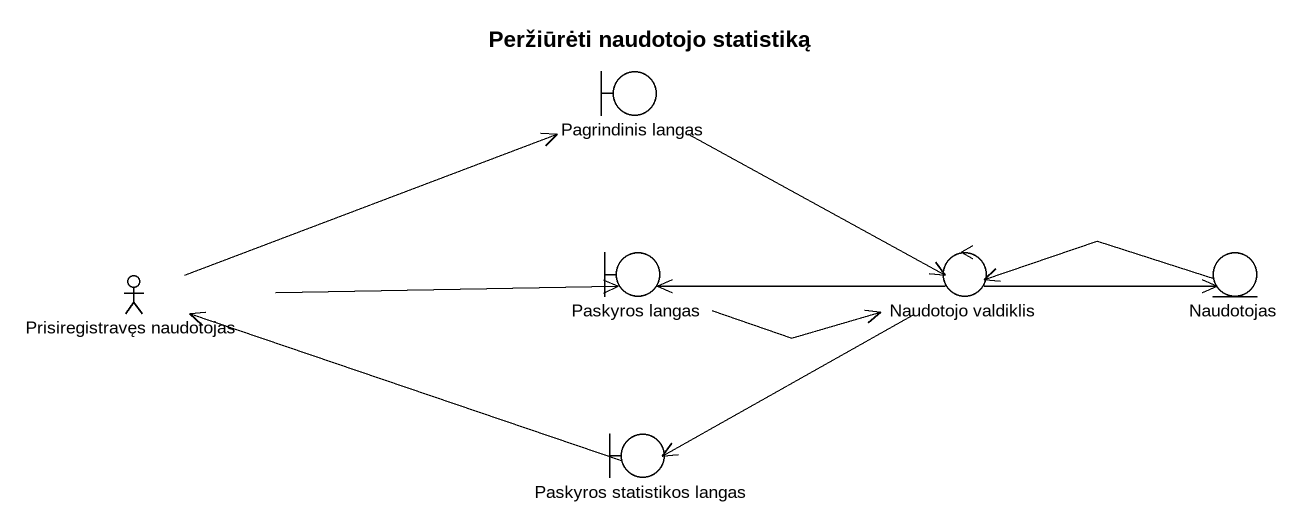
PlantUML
@startuml
title Peržiūrėti naudotojo statistiką
boundary "Pagrindinis langas" as Pagrindinis_langas
boundary "Paskyros langas" as Paskyros_langas
control "Naudotojo valdiklis" as Naudotojo_valdiklis
entity Naudotojas
actor "Prisiregistravęs naudotojas" as Prisiregistravęs_naudotojas
boundary "Paskyros statistikos langas" as Paskyros_statistikos_langas
Pagrindinis_langas -right-> Naudotojo_valdiklis
Paskyros_langas -right-> Naudotojo_valdiklis
Naudotojo_valdiklis -left-> Paskyros_langas
Naudotojo_valdiklis -right-> Naudotojas
Naudotojo_valdiklis -left-> Paskyros_statistikos_langas
Naudotojas -left-> Naudotojo_valdiklis
Prisiregistravęs_naudotojas -right-> Pagrindinis_langas
Prisiregistravęs_naudotojas -right-> Paskyros_langas
Paskyros_statistikos_langas -left-> Prisiregistravęs_naudotojas
@enduml
